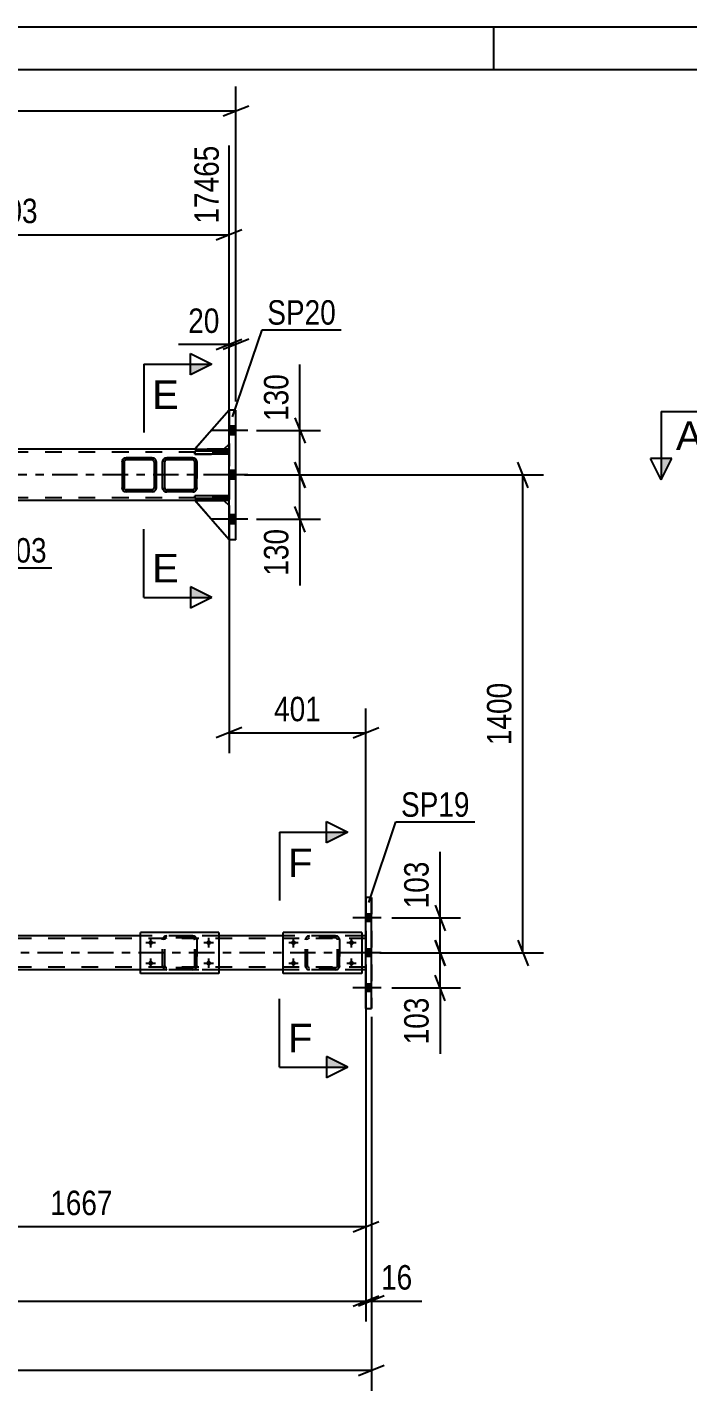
# Model space of a CAD drawing. Header units: millimetres. Extents: x -832 to 357, y -842 to -1.
# Drawn here: x -117.4 to -40, y -160.3 to -0.6 of the extents above; entities that cross this region are included whole.
import ezdxf

# ---------------------------------------------------------------- set-up
doc = ezdxf.new("R2010")
doc.units = ezdxf.units.MM
doc.linetypes.add('DXK_LINE_DOT2', pattern=[3.9198, 1.9599, -1.9599])
doc.linetypes.add('DXK_LINE_DOT3', pattern=[5.9187, 2.979, -0.9799, 0.9799, -0.9799])
doc.styles.add('Arial', font='ARIAL.TTF', dxfattribs={"height": 0.2})
doc.styles.add('Arial Narrow', font='ARIALN.TTF', dxfattribs={"height": 0.2})

# ---------------------------------------------------------------- blocks, each defined once
blk = doc.blocks.new('Unknown-570388851-1132')
at = {"color": 5, "linetype": 'Continuous'}
for p, q in [((357.29, -0.6), (-831.71, -0.6)), ((-62.71, -5.6), (-62.71, -0.6)), ((352.29, -5.6), (-826.71, -5.6))]:
    blk.add_line(p, q, dxfattribs=at)
blk = doc.blocks.new('Bolt-570388851-11724 - 11607')
at = {"linetype": 'Continuous'}
for points in [[(-86.18, -107.56, -1), (-86.18, -108.12, -1)], [(-79.38, -107.56, -1), (-79.38, -108.12, -1)], [(-86.18, -109.96, -1), (-86.18, -110.52, -1)], [(-79.38, -109.96, -1), (-79.38, -110.52, -1)]]:
    blk.add_hatch(color=1, dxfattribs=at).paths.add_polyline_path(points)
at = {"color": 1, "linetype": 'Continuous'}
for p, q in [((-86.74, -107.84), (-85.62, -107.84)), ((-86.18, -108.4), (-86.18, -107.28)), ((-79.94, -107.84), (-78.82, -107.84)), ((-79.38, -108.4), (-79.38, -107.28)), ((-86.18, -110.8), (-86.18, -109.68)), ((-79.38, -110.8), (-79.38, -109.68)), ((-86.74, -110.24), (-85.62, -110.24)), ((-79.94, -110.24), (-78.82, -110.24))]:
    blk.add_line(p, q, dxfattribs=at)
blk = doc.blocks.new('Part-570388851-11725 - 11607')
at = {"color": 2, "linetype": 'Continuous'}
for p, q in [((-78.18, -106.64), (-87.38, -106.64)), ((-87.38, -111.44), (-87.38, -106.64)), ((-78.18, -106.64), (-78.18, -111.44)), ((-78.18, -111.44), (-87.38, -111.44))]:
    blk.add_line(p, q, dxfattribs=at)
blk = doc.blocks.new('Part-570388851-11726 - 11607')
at = {"color": 7, "linetype": 'DXK_LINE_DOT2'}
for p, q in [((-84.78, -107.52), (-84.74, -107.34)), ((-84.74, -107.34), (-84.78, -107.52)), ((-84.78, -110.56), (-84.78, -107.52)), ((-84.78, -107.52), (-84.78, -107.52)), ((-84.78, -110.56), (-84.78, -107.52)), ((-84.54, -107.52), (-84.52, -107.43)), ((-84.54, -107.52), (-84.52, -107.43)), ((-84.54, -110.56), (-84.54, -107.52)), ((-84.54, -107.52), (-84.54, -107.52)), ((-84.54, -110.56), (-84.54, -107.52)), ((-84.52, -107.43), (-84.47, -107.35)), ((-84.48, -107.08), (-84.3, -107.04)), ((-84.3, -107.04), (-84.48, -107.08)), ((-84.39, -107.3), (-84.47, -107.35)), ((-84.3, -107.28), (-84.39, -107.3)), ((-81.26, -107.04), (-84.3, -107.04)), ((-81.26, -107.28), (-84.3, -107.28)), ((-81.26, -107.04), (-81.07, -107.08)), ((-81.07, -107.08), (-81.26, -107.04)), ((-81.17, -107.3), (-81.26, -107.28)), ((-81.09, -107.35), (-81.17, -107.3)), ((-81.09, -107.35), (-81.04, -107.43)), ((-81.04, -107.43), (-81.09, -107.35)), ((-81.04, -107.43), (-81.02, -107.52)), ((-81.02, -107.52), (-81.04, -107.43)), ((-81.02, -110.56), (-81.02, -107.52)), ((-81.02, -107.52), (-81.02, -107.52)), ((-81.02, -110.56), (-81.02, -107.52)), ((-80.81, -107.34), (-80.78, -107.52)), ((-80.78, -107.52), (-80.81, -107.34)), ((-80.78, -110.56), (-80.78, -107.52)), ((-80.78, -107.52), (-80.78, -107.52)), ((-80.78, -107.52), (-80.78, -110.56)), ((-84.78, -110.56), (-84.78, -110.56)), ((-84.74, -110.74), (-84.78, -110.56)), ((-84.78, -110.56), (-84.74, -110.74)), ((-84.54, -110.56), (-84.54, -110.56)), ((-84.52, -110.65), (-84.54, -110.56)), ((-84.54, -110.56), (-84.52, -110.65)), ((-84.47, -110.73), (-84.52, -110.65)), ((-84.52, -110.65), (-84.47, -110.73)), ((-84.3, -111.04), (-84.48, -111)), ((-84.48, -111), (-84.3, -111.04)), ((-84.39, -110.78), (-84.47, -110.73)), ((-84.3, -110.8), (-84.39, -110.78)), ((-81.26, -110.8), (-84.3, -110.8)), ((-81.26, -111.04), (-84.3, -111.04)), ((-81.17, -110.78), (-81.26, -110.8)), ((-81.07, -111), (-81.26, -111.04)), ((-81.26, -111.04), (-81.07, -111)), ((-81.09, -110.73), (-81.17, -110.78)), ((-81.04, -110.65), (-81.09, -110.73)), ((-81.04, -110.65), (-81.02, -110.56)), ((-81.04, -110.65), (-81.02, -110.56)), ((-81.02, -110.56), (-81.02, -110.56)), ((-80.78, -110.56), (-80.81, -110.74)), ((-80.81, -110.74), (-80.78, -110.56)), ((-80.78, -110.56), (-80.78, -110.56))]:
    blk.add_line(p, q, dxfattribs=at)
at = {"color": 7, "linetype": 'DXK_LINE_DOT3'}
blk.add_line((-82.78, -109.04), (-82.78, -109.04), dxfattribs=at)
at = {"color": 7, "linetype": 'DXK_LINE_DOT2'}
for centre, start, end in [((-84.3, -107.52), 112.5, 157.5), ((-84.3, -107.52), 112.5, 157.5), ((-81.26, -107.52), 22.5, 67.5), ((-81.26, -107.52), 22.5, 67.5), ((-84.3, -110.56), 202.5, 247.5), ((-84.3, -110.56), 202.5, 247.5), ((-81.26, -110.56), 292.5, 337.5), ((-81.26, -110.56), 292.5, 337.5)]:
    blk.add_arc(centre, 0.48, start, end, dxfattribs=at)
blk = doc.blocks.new('Part-570388851-11729 - 11607')
at = {"color": 2, "linetype": 'Continuous'}
for p, q in [((-105.79, -51.04), (-105.97, -51.08)), ((-102.75, -51.04), (-105.79, -51.04)), ((-102.57, -51.08), (-102.75, -51.04)), ((-106.23, -51.34), (-106.27, -51.52)), ((-106.27, -51.52), (-106.27, -54.56)), ((-106.01, -51.43), (-106.03, -51.52)), ((-106.03, -51.52), (-106.03, -54.56)), ((-105.96, -51.35), (-106.01, -51.43)), ((-105.88, -51.3), (-105.96, -51.35)), ((-105.79, -51.28), (-105.88, -51.3)), ((-102.75, -51.28), (-105.79, -51.28)), ((-102.66, -51.3), (-102.75, -51.28)), ((-102.58, -51.35), (-102.66, -51.3)), ((-102.53, -51.43), (-102.58, -51.35)), ((-102.51, -51.52), (-102.53, -51.43)), ((-102.51, -51.52), (-102.51, -54.56)), ((-102.27, -51.52), (-102.31, -51.34)), ((-102.27, -51.52), (-102.27, -54.56)), ((-106.27, -54.56), (-106.23, -54.74)), ((-106.03, -54.56), (-106.01, -54.65)), ((-106.01, -54.65), (-105.96, -54.73)), ((-105.97, -55), (-105.79, -55.04)), ((-105.96, -54.73), (-105.88, -54.78)), ((-105.88, -54.78), (-105.79, -54.8)), ((-102.75, -54.8), (-105.79, -54.8)), ((-102.75, -55.04), (-105.79, -55.04)), ((-102.75, -54.8), (-102.66, -54.78)), ((-102.75, -55.04), (-102.57, -55)), ((-102.66, -54.78), (-102.58, -54.73)), ((-102.58, -54.73), (-102.53, -54.65)), ((-102.53, -54.65), (-102.51, -54.56)), ((-102.31, -54.74), (-102.27, -54.56))]:
    blk.add_line(p, q, dxfattribs=at)
at = {"color": 7, "linetype": 'DXK_LINE_DOT2'}
for p, q in [((-105.97, -51.08), (-105.79, -51.04)), ((-102.75, -51.04), (-102.57, -51.08)), ((-106.27, -51.52), (-106.23, -51.34)), ((-102.31, -51.34), (-102.27, -51.52)), ((-106.23, -54.74), (-106.27, -54.56)), ((-105.79, -55.04), (-105.97, -55)), ((-102.57, -55), (-102.75, -55.04)), ((-102.27, -54.56), (-102.31, -54.74))]:
    blk.add_line(p, q, dxfattribs=at)
at = {"color": 2, "linetype": 'Continuous'}
for centre, start, end in [((-105.79, -51.52), 112.5, 157.5), ((-102.75, -51.52), 22.5, 67.5), ((-105.79, -54.56), 202.5, 247.5), ((-102.75, -54.56), 292.5, 337.5)]:
    blk.add_arc(centre, 0.48, start, end, dxfattribs=at)
at = {"color": 7, "linetype": 'DXK_LINE_DOT2'}
for centre, start, end in [((-105.79, -51.52), 112.5, 157.5), ((-102.75, -51.52), 22.5, 67.5), ((-105.79, -54.56), 202.5, 247.5), ((-102.75, -54.56), 292.5, 337.5)]:
    blk.add_arc(centre, 0.48, start, end, dxfattribs=at)
blk = doc.blocks.new('Part-570388851-11863 - 11607')
at = {"color": 2, "linetype": 'Continuous'}
for p, q in [((-101.03, -51.04), (-101.22, -51.08)), ((-97.99, -51.04), (-101.03, -51.04)), ((-97.81, -51.08), (-97.99, -51.04)), ((-101.47, -51.34), (-101.51, -51.52)), ((-101.51, -54.56), (-101.51, -51.52)), ((-101.51, -51.52), (-101.51, -51.52)), ((-101.27, -51.52), (-101.25, -51.43)), ((-101.27, -54.56), (-101.27, -51.52)), ((-101.27, -51.52), (-101.27, -51.52)), ((-101.25, -51.43), (-101.2, -51.35)), ((-101.12, -51.3), (-101.2, -51.35)), ((-101.03, -51.28), (-101.12, -51.3)), ((-97.99, -51.28), (-101.03, -51.28)), ((-97.9, -51.3), (-97.99, -51.28)), ((-97.82, -51.35), (-97.9, -51.3)), ((-97.82, -51.35), (-97.77, -51.43)), ((-97.77, -51.43), (-97.75, -51.52)), ((-97.75, -54.56), (-97.75, -51.52)), ((-97.75, -51.52), (-97.75, -51.52)), ((-97.51, -51.52), (-97.55, -51.34)), ((-97.51, -54.56), (-97.51, -51.52)), ((-97.51, -51.52), (-97.51, -51.52)), ((-101.51, -54.56), (-101.51, -54.56)), ((-101.51, -54.56), (-101.47, -54.75)), ((-101.27, -54.56), (-101.27, -54.56)), ((-101.25, -54.65), (-101.27, -54.56)), ((-101.2, -54.73), (-101.25, -54.65)), ((-101.22, -55.01), (-101.03, -55.04)), ((-101.2, -54.73), (-101.12, -54.78)), ((-101.12, -54.78), (-101.03, -54.8)), ((-97.99, -54.8), (-101.03, -54.8)), ((-97.99, -55.04), (-101.03, -55.04)), ((-97.99, -54.8), (-97.9, -54.78)), ((-97.99, -55.04), (-97.81, -55.01)), ((-97.9, -54.78), (-97.82, -54.73)), ((-97.77, -54.65), (-97.82, -54.73)), ((-97.75, -54.56), (-97.77, -54.65)), ((-97.75, -54.56), (-97.75, -54.56)), ((-97.55, -54.75), (-97.51, -54.56)), ((-97.51, -54.56), (-97.51, -54.56))]:
    blk.add_line(p, q, dxfattribs=at)
at = {"color": 7, "linetype": 'DXK_LINE_DOT2'}
for p, q in [((-101.22, -51.08), (-101.03, -51.04)), ((-97.99, -51.04), (-97.81, -51.08)), ((-101.51, -51.52), (-101.47, -51.34)), ((-101.51, -54.56), (-101.51, -51.52)), ((-101.25, -51.43), (-101.27, -51.52)), ((-101.27, -54.56), (-101.27, -51.52)), ((-101.2, -51.35), (-101.25, -51.43)), ((-101.12, -51.3), (-101.12, -51.3)), ((-101.03, -51.28), (-101.03, -51.28)), ((-97.9, -51.3), (-97.9, -51.3)), ((-97.82, -51.35), (-97.82, -51.35)), ((-97.77, -51.43), (-97.82, -51.35)), ((-97.75, -51.52), (-97.77, -51.43)), ((-97.75, -54.56), (-97.75, -51.52)), ((-97.55, -51.34), (-97.51, -51.52)), ((-97.51, -51.52), (-97.51, -54.56)), ((-101.47, -54.75), (-101.51, -54.56)), ((-101.27, -54.56), (-101.25, -54.65)), ((-101.25, -54.65), (-101.2, -54.73)), ((-101.03, -55.04), (-101.22, -55.01)), ((-101.12, -54.78), (-101.12, -54.78)), ((-101.03, -54.8), (-101.03, -54.8)), ((-97.81, -55.01), (-97.99, -55.04)), ((-97.9, -54.78), (-97.9, -54.78)), ((-97.82, -54.73), (-97.77, -54.65)), ((-97.82, -54.73), (-97.82, -54.73)), ((-97.77, -54.65), (-97.75, -54.56)), ((-97.51, -54.56), (-97.55, -54.75))]:
    blk.add_line(p, q, dxfattribs=at)
at = {"color": 7, "linetype": 'DXK_LINE_DOT3'}
blk.add_line((-99.51, -53.04), (-99.51, -53.04), dxfattribs=at)
at = {"color": 2, "linetype": 'Continuous'}
for centre, start, end in [((-101.03, -51.52), 112.5, 157.5), ((-97.99, -51.52), 22.5, 67.5), ((-101.03, -54.56), 202.5, 247.5), ((-97.99, -54.56), 292.5, 337.5)]:
    blk.add_arc(centre, 0.48, start, end, dxfattribs=at)
at = {"color": 7, "linetype": 'DXK_LINE_DOT2'}
for centre, start, end in [((-101.03, -51.52), 112.5, 157.5), ((-97.99, -51.52), 22.5, 67.5), ((-101.03, -54.56), 202.5, 247.5), ((-97.99, -54.56), 292.5, 337.5)]:
    blk.add_arc(centre, 0.48, start, end, dxfattribs=at)
blk = doc.blocks.new('Bolt-570388851-11750 - 11607')
at = {"linetype": 'Continuous'}
for points in [[(-102.91, -107.56, -1), (-102.91, -108.12, -1)], [(-96.11, -107.56, -1), (-96.11, -108.12, -1)], [(-102.91, -109.96, -1), (-102.91, -110.52, -1)], [(-96.11, -109.96, -1), (-96.11, -110.52, -1)]]:
    blk.add_hatch(color=1, dxfattribs=at).paths.add_polyline_path(points)
at = {"color": 1, "linetype": 'Continuous'}
for p, q in [((-103.47, -107.84), (-102.35, -107.84)), ((-102.91, -108.4), (-102.91, -107.28)), ((-96.67, -107.84), (-95.55, -107.84)), ((-96.11, -108.4), (-96.11, -107.28)), ((-102.91, -110.8), (-102.91, -109.68)), ((-96.11, -110.8), (-96.11, -109.68)), ((-103.47, -110.24), (-102.35, -110.24)), ((-96.67, -110.24), (-95.55, -110.24))]:
    blk.add_line(p, q, dxfattribs=at)
blk = doc.blocks.new('Part-570388851-11864 - 11607')
at = {"color": 2, "linetype": 'Continuous'}
for p, q in [((-94.91, -106.64), (-104.11, -106.64)), ((-104.11, -111.44), (-104.11, -106.64)), ((-94.91, -106.64), (-94.91, -111.44)), ((-94.91, -111.44), (-104.11, -111.44))]:
    blk.add_line(p, q, dxfattribs=at)
blk = doc.blocks.new('Part-570388851-11865 - 11607')
at = {"color": 7, "linetype": 'DXK_LINE_DOT2'}
for p, q in [((-101.51, -107.52), (-101.47, -107.34)), ((-101.47, -107.34), (-101.51, -107.52)), ((-101.51, -110.56), (-101.51, -107.52)), ((-101.51, -107.52), (-101.51, -107.52)), ((-101.51, -110.56), (-101.51, -107.52)), ((-101.27, -107.52), (-101.25, -107.43)), ((-101.27, -107.52), (-101.25, -107.43)), ((-101.27, -110.56), (-101.27, -107.52)), ((-101.27, -107.52), (-101.27, -107.52)), ((-101.27, -110.56), (-101.27, -107.52)), ((-101.25, -107.43), (-101.2, -107.35)), ((-101.22, -107.08), (-101.03, -107.04)), ((-101.03, -107.04), (-101.22, -107.08)), ((-101.12, -107.3), (-101.2, -107.35)), ((-101.03, -107.28), (-101.12, -107.3)), ((-97.99, -107.04), (-101.03, -107.04)), ((-97.99, -107.28), (-101.03, -107.28)), ((-97.99, -107.04), (-97.81, -107.08)), ((-97.81, -107.08), (-97.99, -107.04)), ((-97.9, -107.3), (-97.99, -107.28)), ((-97.82, -107.35), (-97.9, -107.3)), ((-97.82, -107.35), (-97.77, -107.43)), ((-97.77, -107.43), (-97.82, -107.35)), ((-97.77, -107.43), (-97.75, -107.52)), ((-97.75, -107.52), (-97.77, -107.43)), ((-97.75, -110.56), (-97.75, -107.52)), ((-97.75, -107.52), (-97.75, -107.52)), ((-97.75, -110.56), (-97.75, -107.52)), ((-97.55, -107.34), (-97.51, -107.52)), ((-97.51, -107.52), (-97.55, -107.34)), ((-97.51, -110.56), (-97.51, -107.52)), ((-97.51, -107.52), (-97.51, -107.52)), ((-97.51, -107.52), (-97.51, -110.56)), ((-101.51, -110.56), (-101.51, -110.56)), ((-101.47, -110.74), (-101.51, -110.56)), ((-101.51, -110.56), (-101.47, -110.74)), ((-101.27, -110.56), (-101.27, -110.56)), ((-101.25, -110.65), (-101.27, -110.56)), ((-101.27, -110.56), (-101.25, -110.65)), ((-101.2, -110.73), (-101.25, -110.65)), ((-101.25, -110.65), (-101.2, -110.73)), ((-101.03, -111.04), (-101.22, -111)), ((-101.22, -111), (-101.03, -111.04)), ((-101.12, -110.78), (-101.2, -110.73)), ((-101.03, -110.8), (-101.12, -110.78)), ((-97.99, -110.8), (-101.03, -110.8)), ((-97.99, -111.04), (-101.03, -111.04)), ((-97.9, -110.78), (-97.99, -110.8)), ((-97.81, -111), (-97.99, -111.04)), ((-97.99, -111.04), (-97.81, -111)), ((-97.82, -110.73), (-97.9, -110.78)), ((-97.77, -110.65), (-97.82, -110.73)), ((-97.77, -110.65), (-97.75, -110.56)), ((-97.77, -110.65), (-97.75, -110.56)), ((-97.75, -110.56), (-97.75, -110.56)), ((-97.51, -110.56), (-97.55, -110.74)), ((-97.55, -110.74), (-97.51, -110.56)), ((-97.51, -110.56), (-97.51, -110.56))]:
    blk.add_line(p, q, dxfattribs=at)
at = {"color": 7, "linetype": 'DXK_LINE_DOT3'}
blk.add_line((-99.51, -109.04), (-99.51, -109.04), dxfattribs=at)
at = {"color": 7, "linetype": 'DXK_LINE_DOT2'}
for centre, start, end in [((-101.03, -107.52), 112.5, 157.5), ((-101.03, -107.52), 112.5, 157.5), ((-97.99, -107.52), 22.5, 67.5), ((-97.99, -107.52), 22.5, 67.5), ((-101.03, -110.56), 202.5, 247.5), ((-101.03, -110.56), 202.5, 247.5), ((-97.99, -110.56), 292.5, 337.5), ((-97.99, -110.56), 292.5, 337.5)]:
    blk.add_arc(centre, 0.48, start, end, dxfattribs=at)
blk = doc.blocks.new('Part-570388851-11896 - 11607')
at = {"color": 2, "linetype": 'Continuous'}
for p, q in [((-77.69, -115.54), (-77.69, -102.54)), ((-77.05, -102.54), (-77.69, -102.54)), ((-77.05, -115.54), (-77.05, -102.54)), ((-77.69, -115.54), (-77.05, -115.54))]:
    blk.add_line(p, q, dxfattribs=at)
at = {"color": 7, "linetype": 'DXK_LINE_DOT2'}
for p, q in [((-77.69, -102.54), (-77.69, -115.54)), ((-77.05, -102.54), (-77.05, -115.54))]:
    blk.add_line(p, q, dxfattribs=at)
blk = doc.blocks.new('Part-570388851-11915 - 11607')
at = {"color": 2, "linetype": 'Continuous'}
for p, q in [((-93.73, -60.64), (-93.73, -45.44)), ((-92.93, -45.44), (-93.73, -45.44)), ((-92.93, -60.64), (-92.93, -45.44)), ((-92.93, -60.64), (-93.73, -60.64))]:
    blk.add_line(p, q, dxfattribs=at)
at = {"color": 7, "linetype": 'DXK_LINE_DOT2'}
for p, q in [((-93.73, -45.44), (-93.73, -60.64)), ((-92.93, -45.44), (-92.93, -45.44)), ((-92.93, -60.64), (-92.93, -45.44)), ((-92.93, -60.64), (-92.93, -60.64))]:
    blk.add_line(p, q, dxfattribs=at)
blk = doc.blocks.new('Part-570388851-12046 - 11607')
at = {"color": 2, "linetype": 'Continuous'}
for p, q in [((-97.73, -50.6), (-97.73, -50.28)), ((-93.73, -50.28), (-97.73, -50.28)), ((-93.73, -50.6), (-97.73, -50.6)), ((-93.73, -50.6), (-93.73, -50.28))]:
    blk.add_line(p, q, dxfattribs=at)
at = {"color": 7, "linetype": 'DXK_LINE_DOT2'}
blk.add_line((-94.33, -50.6), (-94.33, -50.28), dxfattribs=at)
blk = doc.blocks.new('Part-570388851-11963 - 11607')
at = {"color": 7, "linetype": 'DXK_LINE_DOT2'}
for p, q in [((-93.73, -50.36), (-752.11, -50.36)), ((-94.33, -50.04), (-97.73, -50.04)), ((-93.73, -56.04), (-93.73, -50.04)), ((-93.73, -50.04), (-93.73, -50.04)), ((-93.73, -50.04), (-93.73, -56.04)), ((-93.73, -50.04), (-93.73, -50.04)), ((-93.73, -55.72), (-752.11, -55.72)), ((-94.33, -56.04), (-97.73, -56.04)), ((-93.73, -56.04), (-93.73, -56.04)), ((-93.73, -56.04), (-93.73, -56.04))]:
    blk.add_line(p, q, dxfattribs=at)
at = {"color": 2, "linetype": 'Continuous'}
for p, q in [((-97.73, -50.04), (-254.91, -50.04)), ((-93.73, -50.04), (-94.33, -50.04)), ((-97.73, -56.04), (-122.99, -56.04)), ((-93.73, -56.04), (-94.33, -56.04))]:
    blk.add_line(p, q, dxfattribs=at)
at = {"color": 7, "linetype": 'DXK_LINE_DOT3'}
blk.add_line((-93.73, -53.04), (-752.11, -53.04), dxfattribs=at)
blk = doc.blocks.new('Part-570388851-12112 - 11607')
at = {"color": 7, "linetype": 'DXK_LINE_DOT2'}
for p, q in [((-93.73, -45.44), (-97.73, -50.04)), ((-93.73, -49.44), (-93.73, -45.44)), ((-94.33, -50.04), (-93.73, -49.44)), ((-97.73, -50.04), (-94.33, -50.04))]:
    blk.add_line(p, q, dxfattribs=at)
blk = doc.blocks.new('Part-570388851-12156 - 11607')
at = {"color": 7, "linetype": 'DXK_LINE_DOT2'}
for p, q in [((-97.73, -56.04), (-94.33, -56.04)), ((-93.73, -60.64), (-97.73, -56.04)), ((-94.33, -56.04), (-93.73, -56.64)), ((-93.73, -56.64), (-93.73, -60.64))]:
    blk.add_line(p, q, dxfattribs=at)
blk = doc.blocks.new('Bolt-570388851-12111 - 11607')
at = {"linetype": 'Continuous'}
for points in [[(-93.73, -47.32), (-93.73, -48.36), (-92.93, -48.36), (-92.93, -47.32)], [(-93.73, -47.32), (-93.73, -48.36), (-92.93, -48.36), (-92.93, -47.32)], [(-93.73, -47.32), (-93.73, -48.36), (-92.93, -48.36), (-92.93, -47.32)], [(-93.73, -52.52), (-93.73, -53.56), (-92.93, -53.56), (-92.93, -52.52)], [(-93.73, -52.52), (-93.73, -53.56), (-92.93, -53.56), (-92.93, -52.52)], [(-93.73, -57.72), (-93.73, -58.76), (-92.93, -58.76), (-92.93, -57.72)], [(-93.73, -57.72), (-93.73, -58.76), (-92.93, -58.76), (-92.93, -57.72)], [(-93.73, -57.72), (-93.73, -58.76), (-92.93, -58.76), (-92.93, -57.72)]]:
    blk.add_hatch(color=1, dxfattribs=at).paths.add_polyline_path(points)
at = {"color": 1, "linetype": 'Continuous'}
for p, q in [((-91.53, -47.84), (-95.73, -47.84)), ((-91.53, -47.84), (-95.73, -47.84)), ((-91.53, -47.84), (-95.73, -47.84)), ((-92.93, -47.32), (-93.73, -47.32)), ((-92.93, -47.32), (-93.73, -47.32)), ((-92.93, -47.32), (-93.73, -47.32)), ((-92.93, -48.36), (-93.73, -48.36)), ((-92.93, -48.36), (-93.73, -48.36)), ((-92.93, -48.36), (-93.73, -48.36)), ((-92.93, -52.52), (-93.73, -52.52)), ((-92.93, -52.52), (-93.73, -52.52)), ((-91.53, -53.04), (-95.73, -53.04)), ((-91.53, -53.04), (-95.73, -53.04)), ((-92.93, -53.56), (-93.73, -53.56)), ((-92.93, -53.56), (-93.73, -53.56)), ((-91.53, -58.24), (-95.73, -58.24)), ((-91.53, -58.24), (-95.73, -58.24)), ((-91.53, -58.24), (-95.73, -58.24)), ((-92.93, -57.72), (-93.73, -57.72)), ((-92.93, -57.72), (-93.73, -57.72)), ((-92.93, -57.72), (-93.73, -57.72)), ((-92.93, -58.76), (-93.73, -58.76)), ((-92.93, -58.76), (-93.73, -58.76)), ((-92.93, -58.76), (-93.73, -58.76))]:
    blk.add_line(p, q, dxfattribs=at)
blk = doc.blocks.new('Part-570388851-12113 - 11607')
at = {"color": 2, "linetype": 'Continuous'}
for p, q in [((-93.73, -45.44), (-97.73, -50.04)), ((-94.33, -50.04), (-93.73, -49.44)), ((-97.73, -50.04), (-94.33, -50.04))]:
    blk.add_line(p, q, dxfattribs=at)
at = {"color": 7, "linetype": 'DXK_LINE_DOT2'}
blk.add_line((-93.73, -45.44), (-93.73, -49.44), dxfattribs=at)
blk = doc.blocks.new('Part-570388851-12150 - 11607')
at = {"color": 7, "linetype": 'DXK_LINE_DOT2'}
for p, q in [((-77.69, -107.36), (-752.11, -107.36)), ((-94.91, -107.04), (-104.11, -107.04)), ((-78.18, -107.04), (-87.38, -107.04)), ((-77.69, -111.04), (-77.69, -107.04)), ((-77.69, -107.04), (-77.69, -107.04)), ((-77.69, -107.04), (-77.69, -111.04)), ((-77.69, -110.72), (-752.11, -110.72)), ((-77.69, -111.04), (-744.11, -111.04)), ((-94.91, -111.04), (-104.11, -111.04)), ((-78.18, -111.04), (-87.38, -111.04)), ((-77.69, -111.04), (-77.69, -111.04))]:
    blk.add_line(p, q, dxfattribs=at)
at = {"color": 2, "linetype": 'Continuous'}
for p, q in [((-104.11, -107.04), (-124.51, -107.04)), ((-87.38, -107.04), (-94.91, -107.04)), ((-77.69, -107.04), (-78.18, -107.04)), ((-104.11, -111.04), (-134.91, -111.04)), ((-87.38, -111.04), (-94.91, -111.04)), ((-77.69, -111.04), (-78.18, -111.04))]:
    blk.add_line(p, q, dxfattribs=at)
at = {"color": 7, "linetype": 'DXK_LINE_DOT3'}
blk.add_line((-77.69, -109.04), (-752.11, -109.04), dxfattribs=at)
blk = doc.blocks.new('Part-570388851-12157 - 11607')
at = {"color": 2, "linetype": 'Continuous'}
for p, q in [((-97.73, -56.04), (-94.33, -56.04)), ((-93.73, -60.64), (-97.73, -56.04)), ((-94.33, -56.04), (-93.73, -56.64))]:
    blk.add_line(p, q, dxfattribs=at)
at = {"color": 7, "linetype": 'DXK_LINE_DOT2'}
blk.add_line((-93.73, -56.64), (-93.73, -60.64), dxfattribs=at)
blk = doc.blocks.new('Part-570388851-12158 - 11607')
at = {"color": 7, "linetype": 'DXK_LINE_DOT2'}
for p, q in [((-93.73, -55.48), (-97.73, -55.48)), ((-97.73, -55.48), (-97.73, -55.8)), ((-97.73, -55.8), (-93.73, -55.8)), ((-94.33, -55.8), (-94.33, -55.48)), ((-93.73, -55.8), (-93.73, -55.48))]:
    blk.add_line(p, q, dxfattribs=at)
blk = doc.blocks.new('Part-570388851-12159 - 11607')
at = {"color": 7, "linetype": 'DXK_LINE_DOT2'}
for p, q in [((-93.73, -50.28), (-97.73, -50.28)), ((-97.73, -50.28), (-97.73, -50.6)), ((-97.73, -50.6), (-93.73, -50.6)), ((-94.33, -50.28), (-94.33, -50.6)), ((-93.73, -50.6), (-93.73, -50.28))]:
    blk.add_line(p, q, dxfattribs=at)
blk = doc.blocks.new('Bolt-570388851-12180 - 11607')
at = {"linetype": 'Continuous'}
for points in [[(-77.69, -104.5), (-77.69, -105.38), (-77.05, -105.38), (-77.05, -104.5)], [(-77.69, -104.5), (-77.69, -105.38), (-77.05, -105.38), (-77.05, -104.5)], [(-77.69, -104.5), (-77.69, -105.38), (-77.05, -105.38), (-77.05, -104.5)], [(-77.69, -108.6), (-77.69, -109.48), (-77.05, -109.48), (-77.05, -108.6)], [(-77.69, -108.6), (-77.69, -109.48), (-77.05, -109.48), (-77.05, -108.6)], [(-77.69, -112.7), (-77.69, -113.58), (-77.05, -113.58), (-77.05, -112.7)], [(-77.69, -112.7), (-77.69, -113.58), (-77.05, -113.58), (-77.05, -112.7)], [(-77.69, -112.7), (-77.69, -113.58), (-77.05, -113.58), (-77.05, -112.7)]]:
    blk.add_hatch(color=1, dxfattribs=at).paths.add_polyline_path(points)
at = {"color": 1, "linetype": 'Continuous'}
for p, q in [((-75.89, -104.94), (-79.21, -104.94)), ((-75.89, -104.94), (-79.21, -104.94)), ((-75.89, -104.94), (-79.21, -104.94)), ((-77.05, -104.5), (-77.69, -104.5)), ((-77.05, -104.5), (-77.69, -104.5)), ((-77.05, -104.5), (-77.69, -104.5)), ((-77.05, -105.38), (-77.69, -105.38)), ((-77.05, -105.38), (-77.69, -105.38)), ((-77.05, -105.38), (-77.69, -105.38)), ((-77.05, -108.6), (-77.69, -108.6)), ((-77.05, -108.6), (-77.69, -108.6)), ((-75.89, -109.04), (-79.21, -109.04)), ((-75.89, -109.04), (-79.21, -109.04)), ((-77.05, -109.48), (-77.69, -109.48)), ((-77.05, -109.48), (-77.69, -109.48)), ((-75.89, -113.14), (-79.21, -113.14)), ((-75.89, -113.14), (-79.21, -113.14)), ((-75.89, -113.14), (-79.21, -113.14)), ((-77.05, -112.7), (-77.69, -112.7)), ((-77.05, -112.7), (-77.69, -112.7)), ((-77.05, -112.7), (-77.69, -112.7)), ((-77.05, -113.58), (-77.69, -113.58)), ((-77.05, -113.58), (-77.69, -113.58)), ((-77.05, -113.58), (-77.69, -113.58))]:
    blk.add_line(p, q, dxfattribs=at)
blk = doc.blocks.new('Part-570388851-12194 - 11607')
at = {"color": 2, "linetype": 'Continuous'}
for p, q in [((-97.73, -55.8), (-97.73, -55.48)), ((-93.73, -55.48), (-97.73, -55.48)), ((-93.73, -55.8), (-97.73, -55.8)), ((-93.73, -55.8), (-93.73, -55.48))]:
    blk.add_line(p, q, dxfattribs=at)
at = {"color": 7, "linetype": 'DXK_LINE_DOT2'}
blk.add_line((-94.33, -55.8), (-94.33, -55.48), dxfattribs=at)
blk = doc.blocks.new('StraightDimension-570388851-13020 - 11607')
at = {"color": 7, "linetype": 'Continuous'}
for p, q in [((-77.69, -116.54), (-77.69, -152.23)), ((-77.05, -116.54), (-77.05, -152.23)), ((-79.19, -150.43), (-76.19, -149.23)), ((-75.55, -149.23), (-78.55, -150.43)), ((-77.69, -149.83), (-77.05, -149.83))]:
    blk.add_line(p, q, dxfattribs=at)
at = {"color": 0}
blk.add_wipeout([(-71.66, -149.08), (-71.66, -144.88), (-76.52, -144.88), (-76.52, -149.08)], dxfattribs=at)
at = {"color": 7, "linetype": 'Continuous'}
blk.add_line((-77.05, -149.83), (-71.14, -149.83), dxfattribs=at)
blk.add_line((-77.05, -149.83), (-71.14, -149.83), dxfattribs=at)
at = {"color": 3, "style": 'Arial Narrow'}
blk.add_text('16', height=2.863, dxfattribs=at).set_placement((-75.92, -148.48))
blk = doc.blocks.new('StraightDimension-570388851-12823 - 11607')
at = {"color": 7, "linetype": 'Continuous'}
for p, q in [((-86.03, -51.54), (-84.83, -54.54)), ((-90.53, -53.04), (-83.03, -53.04)), ((-85.43, -58.24), (-85.43, -53.04)), ((-84.83, -59.74), (-86.03, -56.74)), ((-90.53, -58.24), (-83.03, -58.24))]:
    blk.add_line(p, q, dxfattribs=at)
at = {"color": 0}
blk.add_wipeout([(-86.18, -58.77), (-90.38, -58.77), (-90.38, -65.45), (-86.18, -65.45)], dxfattribs=at)
at = {"color": 7, "linetype": 'Continuous'}
blk.add_line((-85.43, -58.24), (-85.43, -65.98), dxfattribs=at)
blk.add_line((-85.43, -58.24), (-85.43, -65.98), dxfattribs=at)
at = {"color": 3, "style": 'Arial Narrow'}
blk.add_text('130', height=2.863, rotation=90.0002, dxfattribs=at).set_placement((-86.78, -64.85))
blk = doc.blocks.new('StraightDimension-570388851-12799 - 11607')
at = {"color": 7, "linetype": 'Continuous'}
for p, q in [((-69.6, -107.54), (-68.4, -110.54)), ((-76.05, -109.04), (-66.6, -109.04)), ((-69, -113.14), (-69, -109.04)), ((-68.4, -114.64), (-69.6, -111.64)), ((-74.65, -113.14), (-66.6, -113.14))]:
    blk.add_line(p, q, dxfattribs=at)
at = {"color": 0}
blk.add_wipeout([(-69.75, -113.67), (-73.95, -113.67), (-73.95, -120.35), (-69.75, -120.35)], dxfattribs=at)
at = {"color": 7, "linetype": 'Continuous'}
blk.add_line((-69, -113.14), (-69, -120.88), dxfattribs=at)
blk.add_line((-69, -113.14), (-69, -120.88), dxfattribs=at)
at = {"color": 3, "style": 'Arial Narrow'}
blk.add_text('103', height=2.863, rotation=90.0002, dxfattribs=at).set_placement((-70.35, -119.75))
blk = doc.blocks.new('StraightDimension-570388851-12967 - 11607')
at = {"color": 7, "linetype": 'Continuous'}
for p, q in [((-58.7, -54.54), (-59.9, -51.54)), ((-91.93, -53.04), (-56.9, -53.04)), ((-59.3, -109.04), (-59.3, -53.04)), ((-59.9, -107.54), (-58.7, -110.54)), ((-76.05, -109.04), (-56.9, -109.04))]:
    blk.add_line(p, q, dxfattribs=at)
at = {"color": 0}
blk.add_wipeout([(-60.05, -76.79), (-64.25, -76.79), (-64.25, -85.3), (-60.05, -85.3)], dxfattribs=at)
at = {"color": 3, "style": 'Arial Narrow'}
blk.add_text('1400', height=2.863, rotation=90.0002, dxfattribs=at).set_placement((-60.65, -84.7))
blk = doc.blocks.new('StraightDimension-570388851-12448 - 11607')
at = {"color": 7, "linetype": 'Continuous'}
for p, q in [((-93.73, -44.44), (-93.73, -34.91)), ((-92.93, -44.44), (-92.93, -34.91)), ((-95.23, -38.36), (-92.23, -37.16)), ((-91.43, -37.16), (-94.43, -38.36)), ((-93.73, -37.76), (-92.93, -37.76))]:
    blk.add_line(p, q, dxfattribs=at)
at = {"color": 0}
blk.add_wipeout([(-94.26, -37.01), (-94.26, -32.81), (-99.11, -32.81), (-99.11, -37.01)], dxfattribs=at)
at = {"color": 7, "linetype": 'Continuous'}
blk.add_line((-93.73, -37.76), (-99.64, -37.76), dxfattribs=at)
blk.add_line((-93.73, -37.76), (-99.64, -37.76), dxfattribs=at)
at = {"color": 3, "style": 'Arial Narrow'}
blk.add_text('20', height=2.863, dxfattribs=at).set_placement((-98.51, -36.41))
blk = doc.blocks.new('StraightDimension-570388851-12808 - 11607')
at = {"color": 7, "linetype": 'Continuous'}
for p, q in [((-90.53, -47.84), (-83.03, -47.84)), ((-86.03, -46.34), (-84.83, -49.34)), ((-85.43, -53.04), (-85.43, -47.84)), ((-84.83, -54.54), (-86.03, -51.54)), ((-90.53, -53.04), (-83.03, -53.04))]:
    blk.add_line(p, q, dxfattribs=at)
at = {"color": 0}
blk.add_wipeout([(-86.18, -40.63), (-90.38, -40.63), (-90.38, -47.32), (-86.18, -47.32)], dxfattribs=at)
at = {"color": 7, "linetype": 'Continuous'}
blk.add_line((-85.43, -47.84), (-85.43, -40.11), dxfattribs=at)
blk.add_line((-85.43, -47.84), (-85.43, -40.11), dxfattribs=at)
at = {"color": 3, "style": 'Arial Narrow'}
blk.add_text('130', height=2.863, rotation=90.0002, dxfattribs=at).set_placement((-86.78, -46.72))
blk = doc.blocks.new('StraightDimension-570388851-12877 - 11607')
at = {"color": 7, "linetype": 'Continuous'}
for p, q in [((-144.35, -108.04), (-144.35, -143.51)), ((-77.69, -112.04), (-77.69, -143.51)), ((-142.85, -140.51), (-145.85, -141.71)), ((-79.19, -141.71), (-76.19, -140.51)), ((-144.35, -141.11), (-77.69, -141.11))]:
    blk.add_line(p, q, dxfattribs=at)
at = {"color": 0}
blk.add_wipeout([(-106.76, -140.36), (-106.76, -136.16), (-115.28, -136.16), (-115.28, -140.36)], dxfattribs=at)
at = {"color": 3, "style": 'Arial Narrow'}
blk.add_text('1667', height=2.863, dxfattribs=at).set_placement((-114.68, -139.76))
blk = doc.blocks.new('StraightDimension-570388851-12735 - 11607')
at = {"color": 7, "linetype": 'Continuous'}
for p, q in [((-92.93, -44.44), (-92.93, -7.54)), ((-788.83, -10.39), (-92.93, -10.39)), ((-94.43, -10.99), (-91.43, -9.79))]:
    blk.add_line(p, q, dxfattribs=at)
blk = doc.blocks.new('StraightDimension-570388851-12791 - 11607')
at = {"color": 7, "linetype": 'Continuous'}
for p, q in [((-69.6, -103.44), (-68.4, -106.44)), ((-74.65, -104.94), (-66.6, -104.94)), ((-69, -109.04), (-69, -104.94)), ((-68.4, -110.54), (-69.6, -107.54)), ((-76.05, -109.04), (-66.6, -109.04))]:
    blk.add_line(p, q, dxfattribs=at)
at = {"color": 0}
blk.add_wipeout([(-69.75, -97.73), (-73.95, -97.73), (-73.95, -104.42), (-69.75, -104.42)], dxfattribs=at)
at = {"color": 7, "linetype": 'Continuous'}
blk.add_line((-69, -104.94), (-69, -97.21), dxfattribs=at)
blk.add_line((-69, -104.94), (-69, -97.21), dxfattribs=at)
at = {"color": 3, "style": 'Arial Narrow'}
blk.add_text('103', height=2.863, rotation=90.0002, dxfattribs=at).set_placement((-70.35, -103.82))
blk = doc.blocks.new('StraightDimension-570388851-12956 - 11607')
at = {"color": 7, "linetype": 'Continuous'}
for p, q in [((-77.05, -116.54), (-77.05, -160.33)), ((-792.18, -157.93), (-77.05, -157.93)), ((-78.55, -158.53), (-75.55, -157.33))]:
    blk.add_line(p, q, dxfattribs=at)
blk = doc.blocks.new('StraightDimension-570388851-13010 - 11607')
at = {"color": 7, "linetype": 'Continuous'}
for p, q in [((-77.69, -116.54), (-77.69, -152.23)), ((-791.54, -149.83), (-77.69, -149.83)), ((-79.19, -150.43), (-76.19, -149.23))]:
    blk.add_line(p, q, dxfattribs=at)
blk = doc.blocks.new('StraightDimension-570388851-13075 - 11607')
at = {"color": 7, "linetype": 'Continuous'}
for p, q in [((-93.73, -57.04), (-93.73, -85.65)), ((-77.69, -106.04), (-77.69, -80.4)), ((-92.23, -82.65), (-95.23, -83.85)), ((-79.19, -83.85), (-76.19, -82.65)), ((-93.73, -83.25), (-77.69, -83.25))]:
    blk.add_line(p, q, dxfattribs=at)
at = {"color": 0}
blk.add_wipeout([(-82.37, -82.5), (-82.37, -78.3), (-89.05, -78.3), (-89.05, -82.5)], dxfattribs=at)
at = {"color": 3, "style": 'Arial Narrow'}
blk.add_text('401', height=2.863, dxfattribs=at).set_placement((-88.45, -81.9))
blk = doc.blocks.new('StraightDimension-570388851-13471 - 11607')
at = {"color": 7, "linetype": 'Continuous'}
for p, q in [((-145.87, -55.04), (-145.87, -14.46)), ((-93.73, -49.04), (-93.73, -14.46)), ((-144.37, -24.3), (-147.37, -25.5)), ((-145.87, -24.9), (-93.73, -24.9)), ((-95.23, -25.5), (-92.23, -24.3))]:
    blk.add_line(p, q, dxfattribs=at)
at = {"color": 0, "linetype": 'Continuous'}
blk.add_wipeout([(-94.33, -13.86), (-98.53, -13.86), (-98.53, -24.2), (-94.33, -24.2)], dxfattribs=at)
at = {"color": 0}
blk.add_wipeout([(-115.55, -24.15), (-115.55, -19.95), (-124.06, -19.95), (-124.06, -24.15)], dxfattribs=at)
at = {"color": 3, "linetype": 'Continuous', "style": 'Arial Narrow'}
blk.add_text('17465', height=2.863, rotation=90.0002, dxfattribs=at).set_placement((-94.93, -23.6))
at = {"color": 3, "style": 'Arial Narrow'}
blk.add_text('1303', height=2.863, dxfattribs=at).set_placement((-123.46, -23.55))
blk = doc.blocks.new('SectionMark-570388851-11450 - 10391')
at = {"linetype": 'Continuous'}
blk.add_hatch(color=6, dxfattribs=at).paths.add_polyline_path([(-43.12, -51.12), (-41.87, -51.12), (-43.12, -53.62)])
at = {"color": 6, "linetype": 'Continuous'}
for p, q in [((-43.12, -45.62), (-35.12, -45.62)), ((-43.12, -45.62), (-43.12, -53.62)), ((-43.12, -53.62), (-44.37, -51.12)), ((-41.87, -51.12), (-44.37, -51.12)), ((-43.12, -53.62), (-41.87, -51.12))]:
    blk.add_line(p, q, dxfattribs=at)
at = {"color": 0, "linetype": 'Continuous'}
blk.add_wipeout([(-38.26, -50.12), (-38.26, -46.62), (-41.37, -46.62), (-41.37, -50.12)], dxfattribs=at)
at = {"color": 3, "linetype": 'Continuous', "style": 'Arial'}
blk.add_text('A', height=3.34, dxfattribs=at).set_placement((-41.37, -50.12))
blk = doc.blocks.new('Mark-570388851-11892 - 11607')
at = {"color": 0}
blk.add_wipeout([(-65.54, -93.09), (-65.54, -90.09), (-73.58, -90.09), (-73.58, -93.09)], dxfattribs=at)
blk.add_wipeout([(-65.54, -93.09), (-65.54, -90.09), (-73.58, -90.09), (-73.58, -93.09)], dxfattribs=at)
at = {"color": 30, "linetype": 'Continuous'}
for p, q in [((-77.37, -103.12), (-74.18, -93.69)), ((-74.18, -93.69), (-64.94, -93.69))]:
    blk.add_line(p, q, dxfattribs=at)
at = {"color": 3, "style": 'Arial Narrow'}
blk.add_text('SP19', height=2.863, dxfattribs=at).set_placement((-73.58, -93.09))
blk = doc.blocks.new('Mark-570388851-11911 - 11607')
at = {"color": 0}
blk.add_wipeout([(-81.21, -35.44), (-81.21, -32.44), (-89.25, -32.44), (-89.25, -35.44)], dxfattribs=at)
blk.add_wipeout([(-81.21, -35.44), (-81.21, -32.44), (-89.25, -32.44), (-89.25, -35.44)], dxfattribs=at)
at = {"color": 30, "linetype": 'Continuous'}
for p, q in [((-93.31, -46.24), (-89.85, -36.04)), ((-89.85, -36.04), (-80.61, -36.04))]:
    blk.add_line(p, q, dxfattribs=at)
at = {"color": 3, "style": 'Arial Narrow'}
blk.add_text('SP20', height=2.863, dxfattribs=at).set_placement((-89.25, -35.44))
blk = doc.blocks.new('Mark-570388851-12023 - 11607')
at = {"color": 0}
blk.add_wipeout([(-115.09, -63.31), (-115.09, -60.31), (-124.59, -60.31), (-124.59, -63.31)], dxfattribs=at)
blk.add_wipeout([(-115.09, -63.31), (-115.09, -60.31), (-124.59, -60.31), (-124.59, -63.31)], dxfattribs=at)
at = {"color": 30, "linetype": 'Continuous'}
for p, q in [((-130.93, -56.32), (-125.19, -63.91)), ((-125.19, -63.91), (-114.49, -63.91))]:
    blk.add_line(p, q, dxfattribs=at)
at = {"color": 3, "style": 'Arial Narrow'}
blk.add_text('PL103', height=2.863, dxfattribs=at).set_placement((-124.59, -63.31))
blk = doc.blocks.new('SectionMark-570388851-13686 - 11607')
at = {"linetype": 'Continuous'}
for points in [[(-82.31, -96.15), (-82.31, -94.9), (-79.81, -94.9)], [(-82.31, -122.43), (-82.31, -121.18), (-79.81, -122.43)]]:
    blk.add_hatch(color=6, dxfattribs=at).paths.add_polyline_path(points)
at = {"color": 6, "linetype": 'Continuous'}
for p, q in [((-82.31, -96.15), (-82.31, -93.65)), ((-82.31, -93.65), (-79.81, -94.9)), ((-87.81, -94.9), (-87.81, -102.9)), ((-87.81, -94.9), (-79.81, -94.9)), ((-79.81, -94.9), (-82.31, -96.15)), ((-87.81, -122.43), (-87.81, -114.43)), ((-79.81, -122.43), (-82.31, -121.18)), ((-82.31, -121.18), (-82.31, -123.68)), ((-87.81, -122.43), (-79.81, -122.43)), ((-79.81, -122.43), (-82.31, -123.68))]:
    blk.add_line(p, q, dxfattribs=at)
at = {"color": 0, "linetype": 'Continuous'}
for points in [[(-83.96, -100.15), (-83.96, -96.65), (-86.81, -96.65), (-86.81, -100.15)], [(-83.96, -120.68), (-83.96, -117.18), (-86.81, -117.18), (-86.81, -120.68)]]:
    blk.add_wipeout(points, dxfattribs=at)
at = {"color": 3, "linetype": 'Continuous', "style": 'Arial'}
for p in [(-86.81, -100.15), (-86.81, -120.68)]:
    blk.add_text('F', height=3.34, dxfattribs=at).set_placement(p)
blk = doc.blocks.new('SectionMark-570388851-13688 - 11607')
at = {"linetype": 'Continuous'}
for points in [[(-98.23, -41.32), (-98.23, -40.07), (-95.73, -40.07)], [(-98.23, -67.39), (-98.23, -66.14), (-95.73, -67.39)]]:
    blk.add_hatch(color=6, dxfattribs=at).paths.add_polyline_path(points)
at = {"color": 6, "linetype": 'Continuous'}
for p, q in [((-98.23, -41.32), (-98.23, -38.82)), ((-98.23, -38.82), (-95.73, -40.07)), ((-103.73, -40.07), (-103.73, -48.07)), ((-103.73, -40.07), (-95.73, -40.07)), ((-95.73, -40.07), (-98.23, -41.32)), ((-103.73, -67.39), (-103.73, -59.39)), ((-95.73, -67.39), (-98.23, -66.14)), ((-98.23, -66.14), (-98.23, -68.64)), ((-103.73, -67.39), (-95.73, -67.39)), ((-95.73, -67.39), (-98.23, -68.64))]:
    blk.add_line(p, q, dxfattribs=at)
at = {"color": 0, "linetype": 'Continuous'}
for points in [[(-99.62, -45.32), (-99.62, -41.82), (-102.73, -41.82), (-102.73, -45.32)], [(-99.62, -65.64), (-99.62, -62.14), (-102.73, -62.14), (-102.73, -65.64)]]:
    blk.add_wipeout(points, dxfattribs=at)
at = {"color": 3, "linetype": 'Continuous', "style": 'Arial'}
for p in [(-102.73, -45.32), (-102.73, -65.64)]:
    blk.add_text('E', height=3.34, dxfattribs=at).set_placement(p)

msp = doc.modelspace()

# ---------------------------------------------------------------- block references
for name in ['Unknown-570388851-1132', 'Part-570388851-12112 - 11607', 'Part-570388851-12113 - 11607', 'Part-570388851-11915 - 11607', 'Bolt-570388851-12111 - 11607', 'Part-570388851-11963 - 11607', 'Part-570388851-11729 - 11607', 'Part-570388851-11863 - 11607', 'Part-570388851-12046 - 11607', 'Part-570388851-12159 - 11607', 'Part-570388851-12158 - 11607', 'Part-570388851-12194 - 11607', 'Part-570388851-12156 - 11607', 'Part-570388851-12157 - 11607', 'Part-570388851-11896 - 11607', 'Bolt-570388851-12180 - 11607', 'Part-570388851-11864 - 11607', 'Part-570388851-11725 - 11607', 'Part-570388851-12150 - 11607', 'Bolt-570388851-11750 - 11607', 'Part-570388851-11865 - 11607', 'Bolt-570388851-11724 - 11607', 'Part-570388851-11726 - 11607']:
    msp.add_blockref(name, (0, 0))

# ---------------------------------------------------------------- next in the draw order: block references
for name in ['StraightDimension-570388851-12448 - 11607', 'SectionMark-570388851-11450 - 10391', 'StraightDimension-570388851-12823 - 11607', 'Mark-570388851-12023 - 11607', 'StraightDimension-570388851-13020 - 11607']:
    msp.add_blockref(name, (0, 0))

# ---------------------------------------------------------------- next in the draw order: block references
for name in ['StraightDimension-570388851-12735 - 11607', 'StraightDimension-570388851-12799 - 11607']:
    msp.add_blockref(name, (0, 0))

# ---------------------------------------------------------------- next in the draw order: block references
msp.add_blockref('StraightDimension-570388851-12967 - 11607', (0, 0))

# ---------------------------------------------------------------- next in the draw order: block references
for name in ['StraightDimension-570388851-13471 - 11607', 'StraightDimension-570388851-12808 - 11607', 'StraightDimension-570388851-12877 - 11607']:
    msp.add_blockref(name, (0, 0))

# ---------------------------------------------------------------- next in the draw order: block references
for name in ['Mark-570388851-11911 - 11607', 'StraightDimension-570388851-12791 - 11607', 'StraightDimension-570388851-12956 - 11607']:
    msp.add_blockref(name, (0, 0))

# ---------------------------------------------------------------- next in the draw order: block references
for name in ['StraightDimension-570388851-13075 - 11607', 'StraightDimension-570388851-13010 - 11607']:
    msp.add_blockref(name, (0, 0))

# ---------------------------------------------------------------- next in the draw order: block references
for name in ['SectionMark-570388851-13688 - 11607', 'Mark-570388851-11892 - 11607', 'SectionMark-570388851-13686 - 11607']:
    msp.add_blockref(name, (0, 0))

doc.saveas('drawing.dxf')
